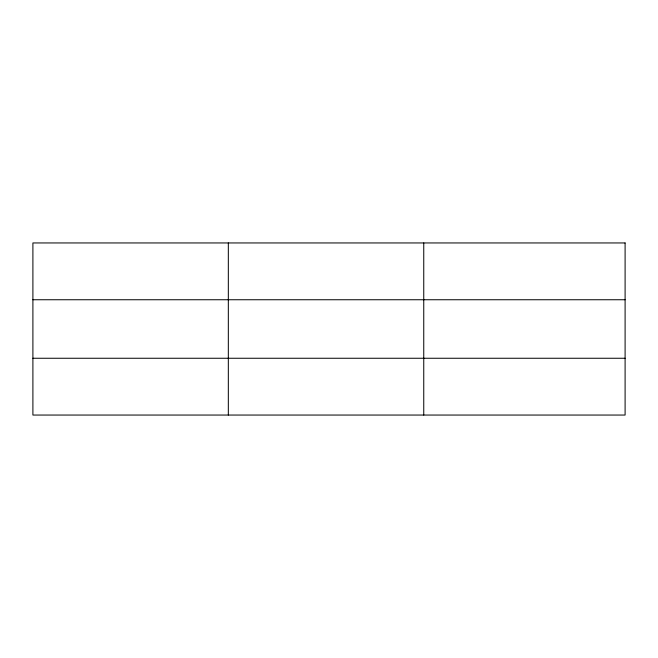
<?xml version="1.0" encoding="UTF-8"?>
<svg xmlns="http://www.w3.org/2000/svg" width="658" height="658" viewBox="0 0 658 658"><rect width="100%" height="100%" fill="white"/><g stroke="black" fill="none" stroke-linecap="round" stroke-linejoin="round"><path stroke-width="0.99" d="M228.326 242.95L228.326 415.05M423.752 242.95L423.752 415.05M32.9 299.744L625.1 299.744M32.9 358.256L625.1 358.256M625.1 242.95L625.1 415.05L32.9 415.05L32.9 242.95L625.1 242.95"/></g></svg>
